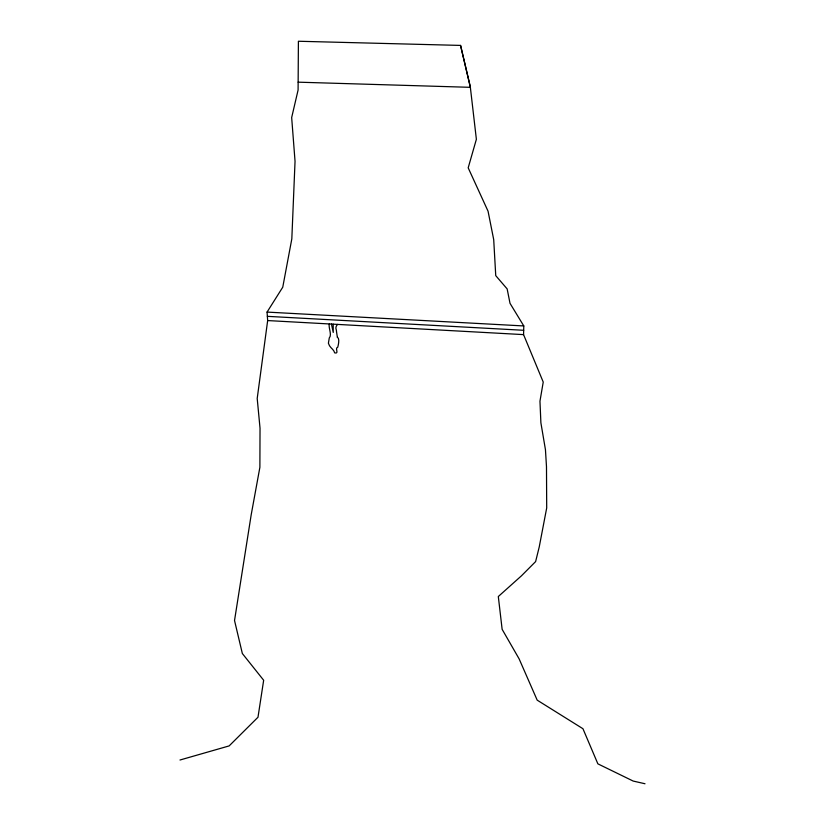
<?xml version="1.0" encoding="UTF-8"?>
<svg xmlns="http://www.w3.org/2000/svg" width="825" height="825" viewBox="0 0 825 825"><rect width="100%" height="100%" fill="white"/><g stroke="black" fill="none" stroke-linecap="round" stroke-linejoin="round"><path stroke-width="1.24" d="M329.299 323.957C328.195 327.308 332.248 334.929 329.278 337.951L328.402 343.231C329.783 348.171 333.785 348.923 334.682 352.904C339.601 354.111 334.434 347.964 337.724 347.273C338.549 344.293 339.745 338.508 337.394 337.157C337.734 339.302 336.425 331.733 336.373 330.175C335.177 327.164 336.476 325.751 337.6 324.411M645.006 783.75L633.177 781.058L597.867 763.837L582.945 728.722L537.188 700.147L519.121 658.866L502.136 629.331L498.31 596.527L521.441 575.829L535.621 561.588L539.23 546.965L546.697 507.963L546.49 466.713L545.449 449.697L540.891 422.802L539.962 401.198L543.232 382.068L523.566 334.62L523.793 325.947L510.015 303.332L507.148 288.905L495.743 275.643L493.711 239.642L488.06 211.221L468.188 167.836L476.376 139.291L470.26 86.481L460.556 45.416L298.403 41.25L298.093 90.028L291.668 117.562L295.041 161.329L291.823 238.848L282.758 287.193L267.063 312.087L267.661 320.564L257.204 398.465L260.03 428.237L259.885 467.29L251.192 514.779L234.527 620.503L242.354 653.534L263.66 680.254L257.988 717.245L229.144 745.913L179.994 760.011M298.145 82.17L470.353 87.326L460.556 45.416M267.063 312.087L523.793 325.947M267.362 316.336L523.679 330.289M267.661 320.564L523.566 334.62M331.444 324.07L333.238 332.423L333.207 324.163"/></g></svg>
